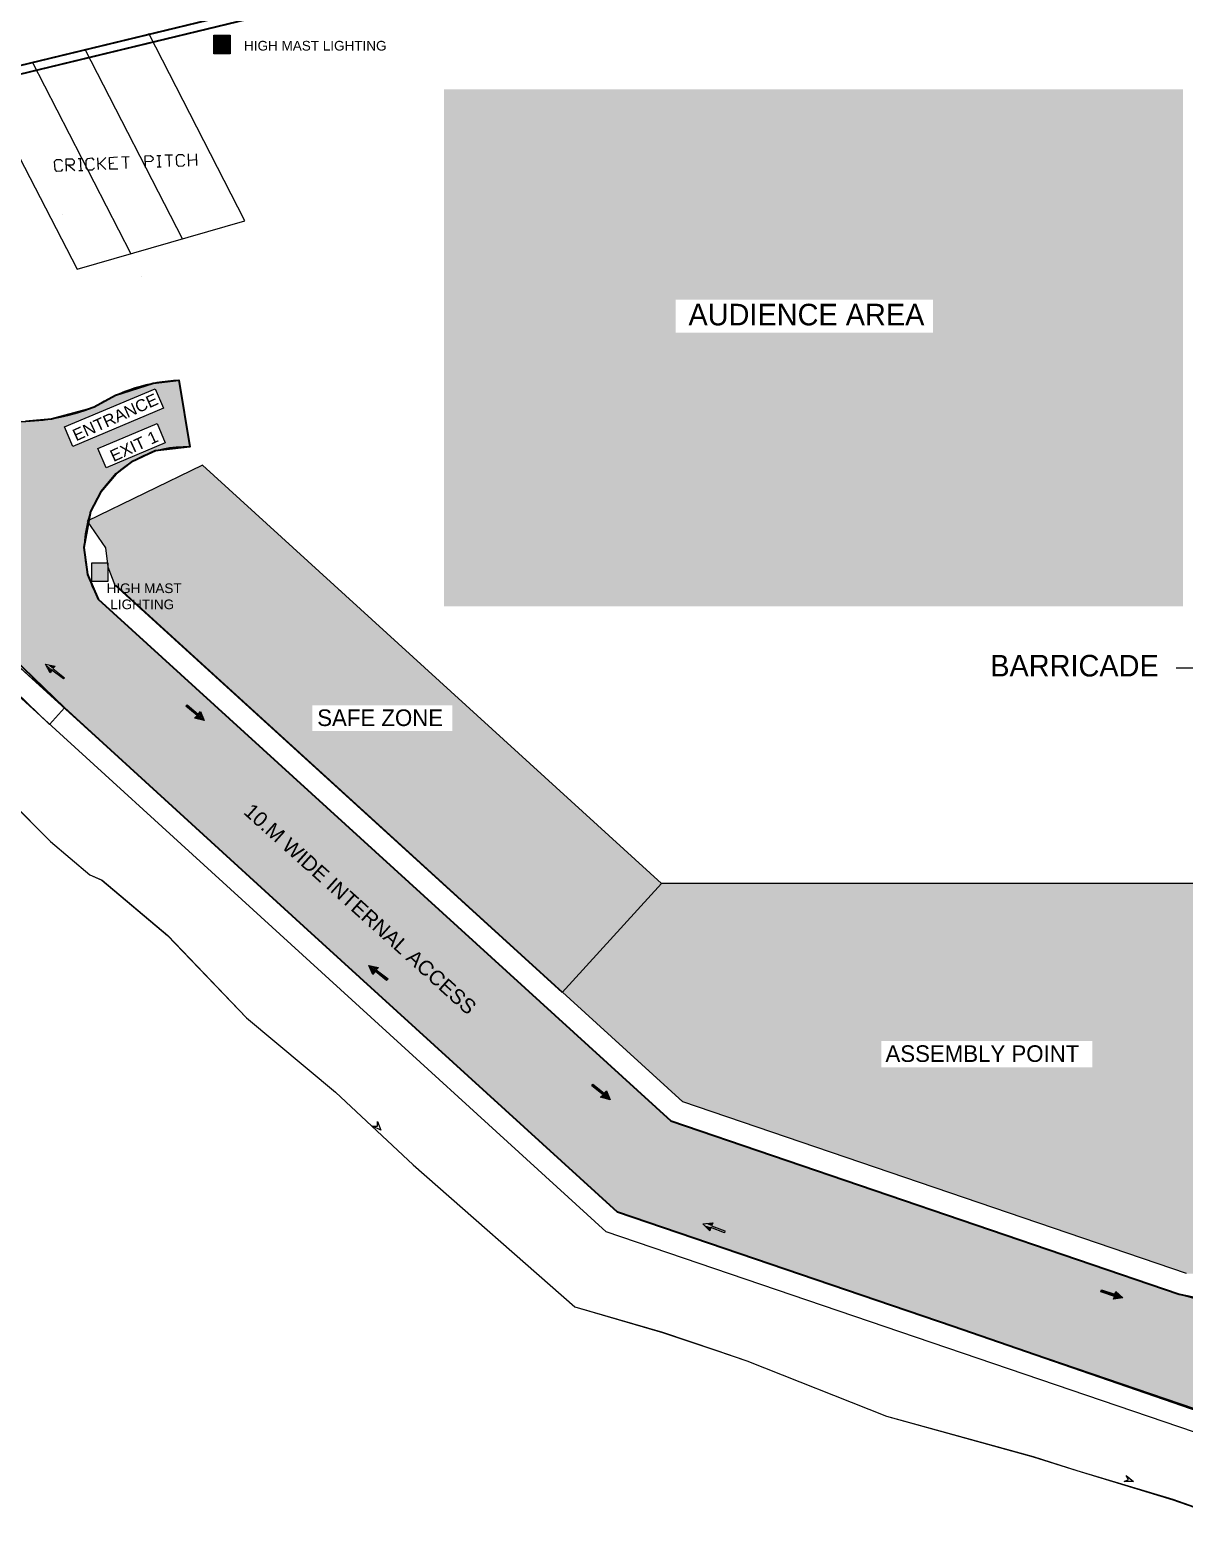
# Model space of a CAD drawing. Header units: inches. Extents: x 1969 to 240164, y 1364 to 46451.
# Drawn here: x 156676 to 164487, y 20949 to 31028 of the extents above; entities that cross this region are included whole.
import ezdxf

# ---------------------------------------------------------------- set-up
doc = ezdxf.new("R2010")
doc.units = ezdxf.units.IN
doc.header["$MEASUREMENT"] = 0
for name, color, linetype in [('PDF_0', 7, 'Continuous'), ('PDF_BH-WASTE', 7, 'Continuous'), ('PDF_BH_Soil', 7, 'Continuous'), ('PDF_earth cutting area', 7, 'Continuous'), ('PDF_ESElevation', 7, 'Continuous'), ('PDF_foot path', 7, 'Continuous'), ('PDF_Lines', 7, 'Continuous'), ('PDF_ROAD', 7, 'Continuous'), ('PDF_TEXT', 7, 'Continuous'), ('PDF_TXT', 7, 'Continuous'), ('PDF_Wall', 7, 'Continuous')]:
    doc.layers.add(name, color=color, linetype=linetype)
doc.styles.add('PDF Arial-BoldMT', font='arial.ttf')
doc.styles.add('PDF ArialMT', font='arial.ttf')
doc.styles.add('PDF Century Gothic', font='GOTHIC.TTF')
doc.styles.add('PDF Swiss721BT-LightExtended', font='arial.ttf')

msp = doc.modelspace()

# ---------------------------------------------------------------- hatches: boundary and pattern name
at = {"true_color": 0xf1eb1f}
h = msp.add_hatch(color=2, dxfattribs=at)
h.dxf.hatch_style = 1
h.paths.add_polyline_path([(158033, 30866), (158033, 30991), (157921, 30991), (157921, 30866)])
at = {"true_color": 0xfecc66}
h = msp.add_hatch(color=31, dxfattribs=at)
h.dxf.hatch_style = 1
h.paths.add_polyline_path([(156967, 28209), (156912, 28341), (157525, 28599), (157580, 28467)], flags=16)
h.paths.add_polyline_path([(157537, 28363), (157592, 28232), (157192, 28063), (157137, 28195)], flags=16)
h.paths.add_polyline_path([(154853, 28547), (154853, 27892), (155039, 27980), (156003, 27318), (156910, 26439), (158531, 24960), (160653, 23027), (162923, 22253), (165836, 21248), (168810, 20014), (170282, 20014), (170282, 20931), (170180, 20931), (170180, 21538), (168581, 21538), (168581, 21268), (168483, 21090), (168349, 20997), (168156, 20971), (168017, 21014), (167923, 21084), (167726, 21309), (167655, 21440), (167566, 21762), (167566, 22690), (167582, 23019), (167674, 23291), (167809, 23482), (169249, 24813), (168953, 25253), (168107, 25252), (168050, 24934), (167942, 24664), (167818, 24464), (167637, 24257), (166188, 23032), (165749, 22662), (165553, 22550), (165126, 22419), (164733, 22413), (164453, 22471), (161014, 23644), (157138, 27175), (157067, 27343), (157043, 27525), (157088, 27768), (157156, 27901), (157258, 28023), (157362, 28103), (157525, 28178), (157759, 28207), (157685, 28657), (157512, 28638), (157256, 28556), (157112, 28477), (157067, 28460), (156822, 28396), (156647, 28379), (156157, 28454), (155354, 28794), (154853, 28547), (154853, 28546)])
at = {"true_color": 0xf1eb1f}
h = msp.add_hatch(color=2, dxfattribs=at)
h.dxf.hatch_style = 1
h.paths.add_polyline_path([(157208, 27421), (157096, 27421), (157096, 27295), (157208, 27295)])

# ---------------------------------------------------------------- linework, layer by layer
for points in [[(157921, 30991), (158033, 30991), (158033, 30866), (157921, 30866)], [(156912, 28341), (157525, 28599), (157580, 28467), (156967, 28209)], [(157137, 28195), (157537, 28363), (157592, 28232), (157192, 28063)], [(157096, 27421), (157205, 27421), (157205, 27295), (157096, 27295)]]:
    msp.add_lwpolyline(points, close=True)
at = {"lineweight": 35}
for points in [[(156647, 28379), (156822, 28396), (157067, 28460), (157112, 28477), (157256, 28556), (157512, 28638), (157685, 28657), (157759, 28207), (157525, 28178), (157362, 28103), (157258, 28023), (157156, 27901), (157088, 27768), (157043, 27525), (157067, 27343), (157138, 27175), (161014, 23644), (164453, 22471), (164733, 22413)], [(168810, 20014), (165836, 21248), (162923, 22253), (160653, 23027), (158531, 24960), (156910, 26439), (156003, 27318), (155039, 27980), (154853, 27892)]]:
    msp.add_lwpolyline(points, dxfattribs=at)
for points in [[(156649, 28379), (156824, 28395), (157068, 28459), (157114, 28477), (157257, 28555), (157513, 28637), (157686, 28657), (157760, 28207), (157527, 28177), (157363, 28102), (157260, 28022), (157157, 27900), (157089, 27768), (157044, 27524), (157069, 27343), (157140, 27175), (161016, 23644), (164455, 22471), (164735, 22413)], [(168811, 20013), (165837, 21248), (162924, 22253), (160654, 23027), (158532, 24959), (156911, 26439), (156005, 27318), (155040, 27979), (154853, 27891)]]:
    msp.add_lwpolyline(points)
at = {"layer": 'PDF_0', "lineweight": 0}
for points in [[(157845, 28082), (157065, 27703), (157188, 27523), (157205, 27393), (157252, 27270), (160279, 24513), (160951, 25252)], [(159028, 23640), (159052, 23582), (158994, 23609), (159028, 23609)], [(164094, 21244), (164145, 21203), (164080, 21203), (164111, 21217)]]:
    msp.add_lwpolyline(points, close=True, dxfattribs=at)
msp.add_lwpolyline([(164434, 26711), (164663, 26711), (164898, 26926)], dxfattribs=at)
at = {"layer": 'PDF_0', "color": 254, "true_color": 0xddb3d4, "transparency": 33554559}
for points in [[(164479, 30625), (159478, 30625), (164479, 29203)], [(159478, 30625), (164479, 29203), (159478, 29203)], [(161046, 29203), (159478, 29203), (161046, 28978)], [(159478, 29203), (161046, 28978), (159478, 28978)], [(164479, 29203), (162788, 29203), (164479, 28978)], [(162788, 29203), (164479, 28978), (162788, 28978)], [(164479, 28978), (159478, 28978), (164479, 27127)], [(159478, 28978), (164479, 27127), (159478, 27127)]]:
    msp.add_solid(points, dxfattribs=at)
at = {"layer": 'PDF_0', "color": 41, "true_color": 0xf4ee51, "transparency": 33554559}
for points in [[(157845, 28082), (157944, 27993), (157658, 27993)], [(157658, 27993), (158261, 27703), (157065, 27703)], [(157944, 27993), (157658, 27993), (158261, 27703)], [(158261, 27703), (157065, 27703), (158459, 27523)], [(157065, 27703), (158459, 27523), (157188, 27523)], [(158459, 27523), (157188, 27523), (158602, 27393)], [(157188, 27523), (158602, 27393), (157205, 27393)], [(158602, 27393), (157205, 27393), (158739, 27270)], [(157205, 27393), (158739, 27270), (157252, 27270)], [(158739, 27270), (157252, 27270), (159632, 26456)], [(157252, 27270), (159632, 26456), (158145, 26456)], [(158589, 26456), (158145, 26456), (158589, 26282)], [(158145, 26456), (158589, 26282), (158340, 26282)], [(159632, 26456), (159536, 26456), (159822, 26282)], [(159536, 26456), (159822, 26282), (159536, 26282)], [(158340, 26282), (159468, 25252), (160951, 25252)], [(158340, 26282), (159822, 26282), (160951, 25252)], [(159468, 25252), (160951, 25252), (160279, 24513)]]:
    msp.add_solid(points, dxfattribs=at)
at = {"layer": 'PDF_0', "color": 215, "true_color": 0xa953a0, "transparency": 33554559}
for points in [[(160951, 25252), (164953, 24513), (160279, 24513)], [(164953, 25252), (160951, 25252), (164953, 24513)], [(164953, 24513), (160279, 24513), (164953, 24185)], [(160279, 24513), (164953, 24185), (160637, 24185)], [(162437, 24185), (160637, 24185), (162437, 24008)], [(160637, 24185), (162437, 24008), (160831, 24008)], [(164953, 24185), (163865, 24185), (164953, 24008)], [(163865, 24185), (164953, 24008), (163865, 24008)], [(164953, 24008), (160831, 24008), (164953, 23773)], [(160831, 24008), (164953, 23773), (161087, 23773)], [(164953, 23773), (161087, 23773), (164953, 22611)], [(161087, 23773), (164953, 22611), (164496, 22611)]]:
    msp.add_solid(points, dxfattribs=at)
at = {"layer": 'PDF_BH-WASTE', "lineweight": 0}
for points in [[(169023, 31886), (161380, 31886), (154853, 30305)], [(169019, 31879), (161380, 31879), (154853, 30299)]]:
    msp.add_lwpolyline(points, dxfattribs=at)
at = {"layer": 'PDF_BH_Soil', "lineweight": 0}
for points in [[(169087, 31944), (161380, 31944), (154853, 30363)], [(169087, 31937), (161380, 31937), (154853, 30357)]]:
    msp.add_lwpolyline(points, dxfattribs=at)
at = {"layer": 'PDF_earth cutting area', "lineweight": 0}
msp.add_lwpolyline([(155715, 27028), (155766, 26909), (155841, 26647), (155916, 26428), (156264, 26091), (156816, 25535), (157082, 25310), (157167, 25273), (157610, 24898), (158142, 24342), (158745, 23838), (159270, 23347), (160364, 22386), (160958, 22215), (161319, 22093), (161527, 22021), (162474, 21646), (163466, 21373), (163760, 21278), (164411, 21084), (164919, 20903)], dxfattribs=at)
at = {"layer": 'PDF_ESElevation', "lineweight": 0}
for centre, radius, start, end in [((157728, 27524), 1133, 92.1039, 122.8656), ((157728, 27524), 683, 87.2865, 210.5915), ((164907, 23908), 1505, 252.7843, 304.129)]:
    msp.add_arc(centre, radius, start, end, dxfattribs=at)
at = {"layer": 'PDF_foot path', "lineweight": 0}
for points in [[(156898, 30086), (156888, 30072), (156860, 30069), (156847, 30083), (156843, 30137), (156857, 30151), (156884, 30151), (156898, 30137)], [(156925, 30072), (156922, 30154), (156963, 30154), (156976, 30141), (156976, 30127), (156966, 30113), (156925, 30113)], [(157003, 30158), (157031, 30158)], [(157017, 30158), (157021, 30076)], [(157113, 30093), (157099, 30079), (157072, 30079), (157058, 30093), (157058, 30144), (157068, 30158), (157096, 30161), (157109, 30147)], [(157191, 30164), (157150, 30123), (157136, 30120)], [(157140, 30083), (157136, 30161)], [(157273, 30086), (157218, 30086), (157215, 30164), (157269, 30168)], [(157297, 30168), (157348, 30171)], [(157324, 30168), (157327, 30089)], [(157460, 30096), (157457, 30175), (157494, 30178), (157508, 30164), (157511, 30151), (157498, 30137), (157457, 30134)], [(157535, 30178), (157563, 30178)], [(157549, 30178), (157552, 30100)], [(157590, 30181), (157641, 30181)], [(157617, 30181), (157620, 30103)], [(157726, 30120), (157712, 30106), (157685, 30103), (157672, 30117), (157668, 30171), (157682, 30185), (157709, 30185), (157723, 30171)], [(157753, 30106), (157750, 30188)], [(157750, 30147), (157805, 30151)], [(157801, 30188), (157805, 30110)], [(156939, 30113), (156980, 30076)], [(157007, 30076), (157034, 30076)], [(157150, 30123), (157191, 30083)], [(157218, 30123), (157245, 30127)], [(157539, 30100), (157566, 30100)], [(167952, 25252), (160951, 25252), (157845, 28082)], [(164503, 22611), (161094, 23773), (157259, 27270)], [(164455, 22471), (161016, 23644), (157140, 27175)], [(168811, 20013), (166449, 20995), (165665, 21319), (160654, 23027), (156410, 26892)], [(168781, 19863), (166391, 20855), (165610, 21179), (160576, 22894), (156312, 26783)]]:
    msp.add_lwpolyline(points, dxfattribs=at)
msp.add_lwpolyline([(155040, 27979), (156005, 27318), (156417, 26885), (156911, 26439), (156809, 26326), (155906, 27202), (154986, 27836)], close=True, dxfattribs=at)
msp.add_arc((156610, 29716), 1338, 251.2023, 292.132, dxfattribs=at)
at = {"layer": 'PDF_Lines', "lineweight": 0}
msp.add_lwpolyline([(155950, 26391), (156260, 26091), (156816, 25535), (157082, 25310), (157164, 25273), (157607, 24898), (158142, 24342), (158745, 23838), (159270, 23347), (160364, 22386), (160958, 22212), (161315, 22093), (161527, 22021), (162474, 21646), (163466, 21370), (163760, 21278), (164411, 21080), (164915, 20903)], dxfattribs=at)
at = {"layer": 'PDF_ROAD', "lineweight": 0}
for points in [[(156318, 30720), (156997, 29408), (158132, 29735), (157481, 31003)], [(157048, 30897), (157709, 29612)], [(156693, 30812), (157361, 29513)]]:
    msp.add_lwpolyline(points, dxfattribs=at)
at = {"layer": 'PDF_TXT', "lineweight": 0}
for points in [[(156898, 29779), (156898, 29779)], [(157430, 29360), (157430, 29360)]]:
    msp.add_lwpolyline(points, dxfattribs=at)
at = {"layer": 'PDF_Wall', "lineweight": 0}
for points in [[(156847, 26722), (156833, 26705), (156911, 26643), (156905, 26636), (156826, 26694), (156813, 26677), (156782, 26735)], [(157791, 26370), (157808, 26388), (157733, 26452), (157740, 26459), (157815, 26398), (157832, 26415), (157856, 26353)], [(159035, 24683), (159021, 24666), (159100, 24605), (159090, 24595), (159015, 24656), (158998, 24635), (158970, 24697)], [(160538, 23804), (160555, 23821), (160480, 23882), (160487, 23892), (160562, 23831), (160579, 23848), (160603, 23787)], [(161298, 22955), (161288, 22934), (161380, 22900), (161377, 22887), (161285, 22924), (161278, 22900), (161230, 22948)], [(164008, 22437), (164015, 22457), (163923, 22488), (163927, 22502), (164019, 22471), (164025, 22491), (164073, 22447)]]:
    msp.add_lwpolyline(points, close=True, dxfattribs=at)
at = {"layer": 'PDF_Wall', "transparency": 33554559}
for points in [[(156789, 26722), (156905, 26636), (156782, 26735)], [(156905, 26636), (156782, 26735), (156908, 26640)], [(156782, 26735), (156908, 26640), (156796, 26732)], [(156813, 26677), (156789, 26722), (156826, 26694)], [(156833, 26705), (156796, 26732), (156847, 26722)], [(156908, 26640), (156796, 26732), (156911, 26643)], [(157736, 26456), (157842, 26357), (157733, 26452)], [(157740, 26459), (157856, 26353), (157736, 26456)], [(157856, 26353), (157736, 26456), (157842, 26357)], [(157852, 26367), (157740, 26459), (157856, 26353)], [(157832, 26415), (157852, 26367), (157815, 26398)], [(157808, 26388), (157842, 26357), (157791, 26370)], [(158977, 24683), (159090, 24595), (158970, 24697)], [(159090, 24595), (158970, 24697), (159093, 24601)], [(158970, 24697), (159093, 24601), (158984, 24693)], [(158998, 24635), (158977, 24683), (159015, 24656)], [(159021, 24666), (158984, 24693), (159035, 24683)], [(159093, 24601), (158984, 24693), (159100, 24605)], [(160484, 23889), (160589, 23790), (160480, 23882)], [(160487, 23892), (160603, 23787), (160484, 23889)], [(160603, 23787), (160484, 23889), (160589, 23790)], [(160600, 23800), (160487, 23892), (160603, 23787)], [(160555, 23821), (160589, 23790), (160538, 23804)], [(160579, 23848), (160600, 23800), (160562, 23831)], [(161230, 22948), (161377, 22894), (161244, 22952)], [(161241, 22938), (161377, 22887), (161230, 22948)], [(161377, 22887), (161230, 22948), (161377, 22894)], [(161278, 22900), (161241, 22938), (161285, 22924)], [(161288, 22934), (161244, 22952), (161298, 22955)], [(161377, 22894), (161244, 22952), (161380, 22900)], [(163927, 22502), (163950, 22491), (163923, 22491)], [(163950, 22491), (163923, 22491), (163964, 22488)], [(163923, 22491), (163964, 22488), (163923, 22488)], [(163964, 22488), (163923, 22488), (164019, 22471)], [(163923, 22488), (164019, 22471), (163978, 22471)], [(164025, 22488), (164049, 22471), (164019, 22471)], [(164025, 22491), (164032, 22488), (164025, 22488)], [(164032, 22488), (164025, 22488), (164049, 22471)], [(164049, 22471), (163978, 22471), (164063, 22457)], [(163978, 22471), (164063, 22457), (164015, 22457)], [(164008, 22437), (164008, 22437), (164012, 22447)], [(164008, 22437), (164012, 22447), (164073, 22447)], [(164015, 22457), (164073, 22447), (164012, 22447)], [(164063, 22457), (164015, 22457), (164073, 22447)]]:
    msp.add_solid(points, dxfattribs=at)

# ---------------------------------------------------------------- texts
at = {"layer": 'PDF_TEXT', "attachment_point": 4}
for s, insert, char_height, style in [('HIGH MAST LIGHTING', (158126, 30920), 65.38, 'PDF ArialMT'), ('AUDIENCE AREA', (161133, 29100), 146.14, 'PDF Century Gothic'), ('HIGH MAST\\P LIGHTING', (157196, 27194), 65.4, 'PDF ArialMT'), ('BARRICADE', (163175, 26724), 146.1, 'PDF Century Gothic'), ('SAFE ZONE', (158621, 26372), 112.4, 'PDF Century Gothic'), ('ASSEMBLY POINT', (162466, 24099), 112.42, 'PDF Century Gothic')]:
    msp.add_mtext(s, dxfattribs=dict(at, insert=insert, char_height=char_height, style=style))
for s, insert, char_height, rotation, style in [('ENTRANCE', (156973, 28279), 80.5, 24.3127, 'PDF Arial-BoldMT'), ('EXIT 1', (157226, 28139), 80, 24.7742, 'PDF Arial-BoldMT'), ('10.M WIDE INTERNAL ACCESS', (158149, 25764), 99.7, 318.0433, 'PDF Swiss721BT-LightExtended')]:
    msp.add_mtext(s, dxfattribs=dict(at, insert=insert, char_height=char_height, rotation=rotation, style=style))

doc.saveas('drawing.dxf')
